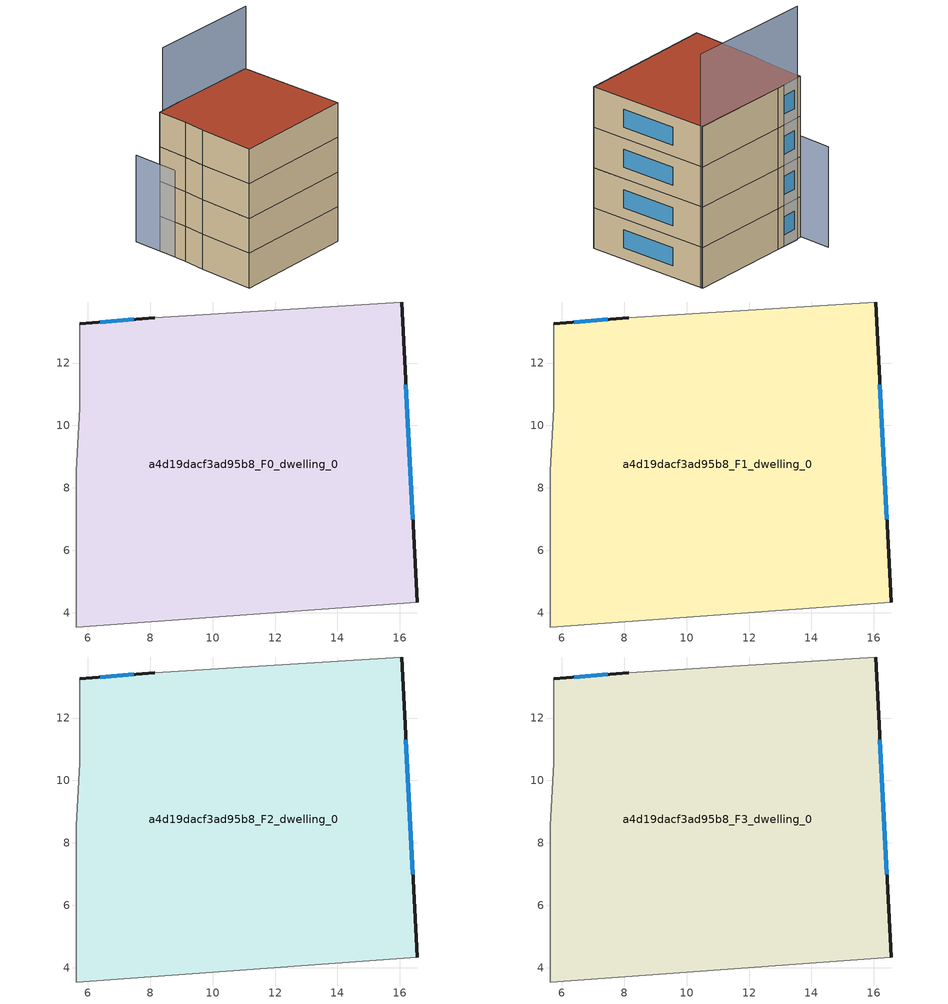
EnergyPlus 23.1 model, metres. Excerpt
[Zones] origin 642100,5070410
a4d19dacf3ad95b8_F0_dwelling_0
 floor ground (EU_floor_Construction): 16.05,13.95 16.55,4.35 5.64,3.55 5.64,8.55 5.74,10.55 5.74,13.25 8.15,13.45 z0
 wall outside (EU_wall_Construction): 8.15,13.45 5.74,13.25 / 16.55,4.35 16.05,13.95 z0:3
 wall adiabatic (EU_wall_Construction): 16.05,13.95 8.15,13.45 / 5.74,13.25 5.74,10.55 5.64,8.55 5.64,3.55 16.55,4.35 z0:3
 window (EU_Window_Construction): 7.48,13.4 6.4,13.31 / 16.41,6.99 16.19,11.31 z0.83:2.17
a4d19dacf3ad95b8_F1_dwelling_0
 floor to a4d19dacf3ad95b8_F0_dwelling_0 (EU_floor_Construction): 16.05,13.95 16.55,4.35 5.64,3.55 5.64,8.55 5.74,10.55 5.74,13.25 8.15,13.45 z3
 wall outside (EU_wall_Construction): 8.15,13.45 5.74,13.25 / 16.55,4.35 16.05,13.95 z3:6
 wall adiabatic (EU_wall_Construction): 16.05,13.95 8.15,13.45 / 5.74,13.25 5.74,10.55 5.64,8.55 5.64,3.55 16.55,4.35 z3:6
 window (EU_Window_Construction): 7.48,13.4 6.4,13.31 / 16.41,6.99 16.19,11.31 z3.83:5.17
a4d19dacf3ad95b8_F2_dwelling_0
 floor to a4d19dacf3ad95b8_F1_dwelling_0 (EU_floor_Construction): 16.05,13.95 16.55,4.35 5.64,3.55 5.64,8.55 5.74,10.55 5.74,13.25 8.15,13.45 z6
 wall outside (EU_wall_Construction): 8.15,13.45 5.74,13.25 / 16.55,4.35 16.05,13.95 z6:9
 wall adiabatic (EU_wall_Construction): 16.05,13.95 8.15,13.45 / 5.74,13.25 5.74,10.55 5.64,8.55 5.64,3.55 16.55,4.35 z6:9
 window (EU_Window_Construction): 7.48,13.4 6.4,13.31 / 16.41,6.99 16.19,11.31 z6.83:8.17
a4d19dacf3ad95b8_F3_dwelling_0
 floor to a4d19dacf3ad95b8_F2_dwelling_0 (EU_floor_Construction): 16.05,13.95 16.55,4.35 5.64,3.55 5.64,8.55 5.74,10.55 5.74,13.25 8.15,13.45 z9
 wall outside (EU_wall_Construction): 8.15,13.45 5.74,13.25 / 16.55,4.35 16.05,13.95 z9:12
 wall adiabatic (EU_wall_Construction): 16.05,13.95 8.15,13.45 / 5.74,13.25 5.74,10.55 5.64,8.55 5.64,3.55 16.55,4.35 z9:12
 window (EU_Window_Construction): 7.48,13.4 6.4,13.31 / 16.41,6.99 16.19,11.31 z9.83:11.17
 roof outside (EU_roof_Construction): 16.55,4.35 16.05,13.95 8.15,13.45 5.74,13.25 5.74,10.55 5.64,8.55 5.64,3.55 z12
shading: 5.64,15.72 5.78,8.55 z0:7.5; 16.12,13.86 6.17,13.36 z0:17.4
[Building]
EU S2 Campaign: North Axis=0; Terrain=City; Solar Distribution=FullExterior
[Site:Location]
Lyon-Bron: Latitude=45.75; Longitude=5; Time Zone=1; Elevation=198
[SizingPeriod:WeatherFileDays]
AnnualSizingPeriod: Begin Month=1; Begin Day of Month=1; End Month=12; End Day of Month=31; Day of Week for Start Day=Monday; Use Weather File Daylight Saving Period=No; Use Weather File Rain and Snow Indicators=No
[MATERIAL]
EU_InternalMass_Material: Roughness=MediumRough; Thickness=0.1; Conductivity=1; Density=1800; Specific Heat=900; Thermal Absorptance=0.9; Solar Absorptance=0.7; Visible Absorptance=0.7
[MATERIAL:NOMASS] Roughness=MediumRough; Thermal Absorptance=0.9; Solar Absorptance=0.7; Visible Absorptance=0.7
Name | Thermal Resistance
EU_wall_NoMass | 0.87146
EU_roof_NoMass | 0.842276
EU_floor_NoMass | 0.496999
[WINDOWMATERIAL:SIMPLEGLAZINGSYSTEM]
EU_Window_SimpleGlazing: UFactor=2.2525; Solar Heat Gain Coefficient=0.76; Visible Transmittance=0.76
[CONSTRUCTION]
EU_wall_Construction: EU_wall_NoMass
EU_roof_Construction: EU_roof_NoMass
EU_floor_Construction: EU_floor_NoMass
EU_InternalMass_Construction: EU_InternalMass_Material
EU_Window_Construction: EU_Window_SimpleGlazing
[ZONE] Type=1; Multiplier=1; Ceiling Height=autocalculate; Floor Area=autocalculate; Part of Total Floor Area=Yes
Name | Volume
a4d19dacf3ad95b8_F0_dwelling_0 | 308.66
a4d19dacf3ad95b8_F1_dwelling_0; a4d19dacf3ad95b8_F2_dwelling_0; a4d19dacf3ad95b8_F3_dwelling_0 | 308.661
[INTERNALMASS] Construction=EU_InternalMass_Construction; Surface Area=102.887
Name | Zone or ZoneList
a4d19dacf3ad95b8_F0_dwelling_0_EU_InternalMass | a4d19dacf3ad95b8_F0_dwelling_0
a4d19dacf3ad95b8_F1_dwelling_0_EU_InternalMass | a4d19dacf3ad95b8_F1_dwelling_0
a4d19dacf3ad95b8_F2_dwelling_0_EU_InternalMass | a4d19dacf3ad95b8_F2_dwelling_0
a4d19dacf3ad95b8_F3_dwelling_0_EU_InternalMass | a4d19dacf3ad95b8_F3_dwelling_0
[OTHEREQUIPMENT] Fuel Type=Electricity; Design Level Calculation Method=Watts/Area; Power per Zone Floor Area=1; Fraction Latent=0; Fraction Radiant=0; Fraction Lost=0; Carbon Dioxide Generation Rate=0; EndUse Subcategory=EU_Step8_InternalGains
Name | Zone or ZoneList or Space or SpaceList | Schedule
EU_Step8_InternalGain_a4d19dacf3ad95b8_F0_dwelling_0_f000 | a4d19dacf3ad95b8_F0_dwelling_0 | EU_Step8_GainSchedule_a4d19dacf3ad95b8_F0_dwelling_0_f000
EU_Step8_InternalGain_a4d19dacf3ad95b8_F1_dwelling_0_f000 | a4d19dacf3ad95b8_F1_dwelling_0 | EU_Step8_GainSchedule_a4d19dacf3ad95b8_F1_dwelling_0_f000
EU_Step8_InternalGain_a4d19dacf3ad95b8_F2_dwelling_0_f000 | a4d19dacf3ad95b8_F2_dwelling_0 | EU_Step8_GainSchedule_a4d19dacf3ad95b8_F2_dwelling_0_f000
EU_Step8_InternalGain_a4d19dacf3ad95b8_F3_dwelling_0_f000 | a4d19dacf3ad95b8_F3_dwelling_0 | EU_Step8_GainSchedule_a4d19dacf3ad95b8_F3_dwelling_0_f000
[ZONEVENTILATION:DESIGNFLOWRATE] Schedule=EU_AlwaysOn; Design Flow Rate Calculation Method=AirChanges/Hour; Air Changes per Hour=0.425; Ventilation Type=Natural; Fan Pressure Rise=0; Fan Total Efficiency=1; Constant Term Coefficient=1; Temperature Term Coefficient=0; Velocity Term Coefficient=0; Velocity Squared Term Coefficient=0; Minimum Indoor Temperature=-100; Maximum Indoor Temperature=100; Delta Temperature=-100; Minimum Outdoor Temperature=-100; Maximum Outdoor Temperature=100; Maximum Wind Speed=40
Name | Zone or ZoneList or Space or SpaceList
EU_ConstantAir_a4d19dacf3ad95b8_F0_dwelling_0 | a4d19dacf3ad95b8_F0_dwelling_0
EU_ConstantAir_a4d19dacf3ad95b8_F1_dwelling_0 | a4d19dacf3ad95b8_F1_dwelling_0
EU_ConstantAir_a4d19dacf3ad95b8_F2_dwelling_0 | a4d19dacf3ad95b8_F2_dwelling_0
EU_ConstantAir_a4d19dacf3ad95b8_F3_dwelling_0 | a4d19dacf3ad95b8_F3_dwelling_0
[HVACTEMPLATE:THERMOSTAT] Constant Heating Setpoint=20; Constant Cooling Setpoint=50
EU_HeatOnly_a4d19dacf3ad95b8_F0_dwelling_0; EU_HeatOnly_a4d19dacf3ad95b8_F1_dwelling_0; EU_HeatOnly_a4d19dacf3ad95b8_F2_dwelling_0; EU_HeatOnly_a4d19dacf3ad95b8_F3_dwelling_0
[HVACTEMPLATE:ZONE:IDEALLOADSAIRSYSTEM] System Availability Schedule=EU_AlwaysOn; Maximum Heating Supply Air Temperature=50; Minimum Cooling Supply Air Temperature=13; Maximum Heating Supply Air Humidity Ratio=0.0156; Minimum Cooling Supply Air Humidity Ratio=0.0077; Heating Limit=NoLimit; Cooling Limit=NoLimit; Heating Availability Schedule=EU_AlwaysOn; Cooling Availability Schedule=EU_CoolingOff; Dehumidification Control Type=ConstantSensibleHeatRatio; Cooling Sensible Heat Ratio=0.7; Dehumidification Setpoint=60; Humidification Control Type=None; Humidification Setpoint=30; Outdoor Air Method=None; Outdoor Air Flow Rate per Person=0.00944; Outdoor Air Flow Rate per Zone Floor Area=0; Outdoor Air Flow Rate per Zone=0; Demand Controlled Ventilation Type=None; Outdoor Air Economizer Type=NoEconomizer; Heat Recovery Type=None; Sensible Heat Recovery Effectiveness=0.7; Latent Heat Recovery Effectiveness=0.65
Name | Template Thermostat
a4d19dacf3ad95b8_F0_dwelling_0 | EU_HeatOnly_a4d19dacf3ad95b8_F0_dwelling_0
a4d19dacf3ad95b8_F1_dwelling_0 | EU_HeatOnly_a4d19dacf3ad95b8_F1_dwelling_0
a4d19dacf3ad95b8_F2_dwelling_0 | EU_HeatOnly_a4d19dacf3ad95b8_F2_dwelling_0
a4d19dacf3ad95b8_F3_dwelling_0 | EU_HeatOnly_a4d19dacf3ad95b8_F3_dwelling_0
[SIZING:ZONE] Zone Cooling Design Supply Air Temperature Input Method=SupplyAirTemperature; Zone Cooling Design Supply Air Temperature=13; Zone Heating Design Supply Air Temperature Input Method=SupplyAirTemperature; Zone Heating Design Supply Air Temperature=50; Zone Cooling Design Supply Air Humidity Ratio=0.008; Zone Heating Design Supply Air Humidity Ratio=0.008; Cooling Design Air Flow Method=DesignDay; Cooling Design Air Flow Rate=0; Cooling Minimum Air Flow per Zone Floor Area=0.000762; Cooling Minimum Air Flow=0; Cooling Minimum Air Flow Fraction=0.2; Heating Design Air Flow Method=DesignDay; Heating Design Air Flow Rate=0; Heating Maximum Air Flow per Zone Floor Area=0.002032; Heating Maximum Air Flow=0.141576; Heating Maximum Air Flow Fraction=0.3; Account for Dedicated Outdoor Air System=No; Dedicated Outdoor Air System Control Strategy=NeutralSupplyAir; Dedicated Outdoor Air Low Setpoint Temperature for Design=autosize; Dedicated Outdoor Air High Setpoint Temperature for Design=autosize; Zone Load Sizing Method=Sensible Load Only No Latent Load; Zone Latent Cooling Design Supply Air Humidity Ratio Input Method=HumidityRatioDifference; Zone Cooling Design Supply Air Humidity Ratio Difference=0.005; Zone Latent Heating Design Supply Air Humidity Ratio Input Method=HumidityRatioDifference; Zone Humidification Design Supply Air Humidity Ratio Difference=0.005
a4d19dacf3ad95b8_F0_dwelling_0; a4d19dacf3ad95b8_F1_dwelling_0; a4d19dacf3ad95b8_F2_dwelling_0; a4d19dacf3ad95b8_F3_dwelling_0
[SCHEDULE:CONSTANT]
Name | Hourly Value
EU_AlwaysOn | 1
EU_CoolingOff | 0
[SCHEDULE:FILE] Column Number=1; Rows to Skip at Top=0; Number of Hours of Data=8760; Column Separator=Comma; Interpolate to Timestep=No; Minutes per Item=60; Adjust Schedule for Daylight Savings=Yes
Name | File
EU_Step8_GainSchedule_a4d19dacf3ad95b8_F0_dwelling_0_f000 | ../../schedules/a4d19dacf3ad95b8/a4d19dacf3ad95b8_F0_dwelling_0_f000_gain.csv
EU_Step8_GainSchedule_a4d19dacf3ad95b8_F1_dwelling_0_f000 | ../../schedules/a4d19dacf3ad95b8/a4d19dacf3ad95b8_F1_dwelling_0_f000_gain.csv
EU_Step8_GainSchedule_a4d19dacf3ad95b8_F2_dwelling_0_f000 | ../../schedules/a4d19dacf3ad95b8/a4d19dacf3ad95b8_F2_dwelling_0_f000_gain.csv
EU_Step8_GainSchedule_a4d19dacf3ad95b8_F3_dwelling_0_f000 | ../../schedules/a4d19dacf3ad95b8/a4d19dacf3ad95b8_F3_dwelling_0_f000_gain.csv
